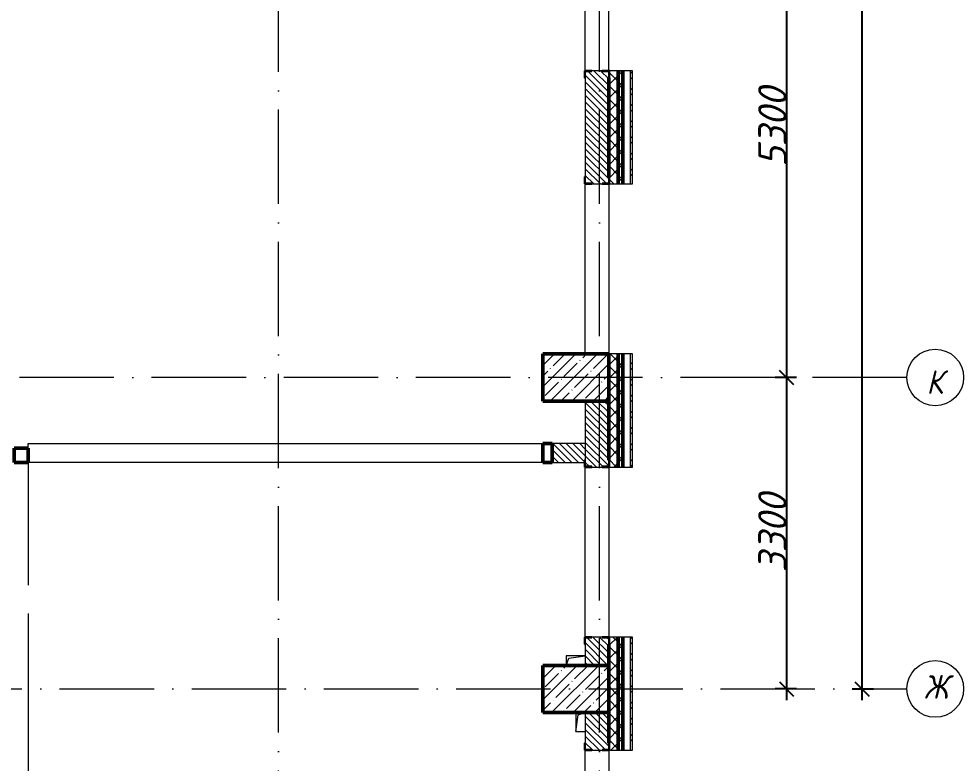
# Model space of a CAD drawing. Header units: millimetres. Extents: x -537608 to 253996, y -217170 to 186033.
# Drawn here: x -161385 to -151444, y 96578 to 104465 of the extents above; entities that cross this region are included whole.
import ezdxf

# ---------------------------------------------------------------- set-up
doc = ezdxf.new("R2010")
doc.units = ezdxf.units.MM
doc.linetypes.add('50_200_ШТРИХ_1Т_ш5_п1_п1_', pattern=[1400, 1000, -200, 0, -200])
for name, color, linetype, lineweight in [('A-____-____-DIMS', 7, 'Continuous', 9), ('A-GENM-____-MCUT', 7, 'Continuous', 25), ('A-GENM-____-OTLN', 7, 'Continuous', 9), ('A-GENM-____-OTLN-1', 7, 'Continuous', 25), ('A-WALL-____-MCUT-2', 7, 'Continuous', 50), ('A-WALL-____-MCUT-3', 7, 'Continuous', 9), ('A-WALL-____-OTLN', 7, 'Continuous', 9), ('A-WALL-____-PATT-1', 7, 'Continuous', 9), ('A-WALL-FNSH-MCUT-1', 7, 'Continuous', 9), ('I-WALL-____-OTLN', 7, 'Continuous', 9), ('S-COLS-____-MCUT', 7, 'Continuous', 50), ('S-COLS-____-OTLN', 7, 'Continuous', 9), ('S-GRID-____-IDEN', 7, 'Continuous', 9), ('S-GRID-____-OTLN-1', 7, '50_200_ШТРИХ_1Т_ш5_п1_п1_', 9)]:
    doc.layers.add(name, color=color, linetype=linetype, lineweight=lineweight)
doc.styles.add('ISOCPEUR_I', font='isocpeui.ttf', dxfattribs={"height": 300})
doc.dimstyles.new('ISO-2_5_0_9К_БОЛЬШОЙ_ОСИ', dxfattribs={"dimscale": 304.8, "dimtxt": 248.995294, "dimasz": 0.492126, "dimexe": 0.393701, "dimexo": 0, "dimgap": 0, "dimtad": 1, "dimdec": 0, "dimzin": 0, "dimdsep": 46, "dimtxsty": 'ISOCPEUR_I', "dimblk1": 'OBLIQUE', "dimblk2": 'OBLIQUE', "dimsah": 1, "dimcen": 0.09, "dimdle": 0.393701, "dimazin": 0, "dimtfac": 1, "dimtdec": 4, "dimtix": 1, "dimtmove": 0, "dimatfit": 3, "dimfxl": 1, "dimtvp": 1, "dimtolj": 1, "dimtzin": 0, "dimarcsym": 2})
pattern_1 = [(45, (-178684.97, 83184.24), (-70.71068, 70.71068), []), (135, (-178684.97, 83184.24), (-70.71068, -70.71068), [])]
pattern_2 = [(135, (-178684.97, 83184.237), (-35.35534, -35.35534), [])]

# ---------------------------------------------------------------- blocks, each defined once
blk = doc.blocks.new('BSC_Колонна _Прямоугольная - 500х700-V125-АР1_План отверстий 3 этажа в осях 1-64_А-ГГ')
at = {"layer": 'S-COLS-____-OTLN'}
h = blk.add_hatch(dxfattribs=at)
h.set_pattern_fill('FP_148', color=256, style=0, pattern_type=2)
h.set_pattern_definition([(315, (-17481.04, 23200), (114.04925, 114.04925), []), (315, (-17481.04, 23085.95), (114.04925, 114.04925), [201.613, -40.323, 3.353, -36.97])])
h.paths.add_polyline_path([(-250, 350), (-250, -350), (250, -350), (250, 350)], flags=0)
at = {"layer": 'S-COLS-____-MCUT'}
for p, q in [((250, 350), (-250, 350)), ((-250, 350), (-250, -350)), ((250, -350), (250, 350)), ((-250, -350), (250, -350))]:
    blk.add_line(p, q, dxfattribs=at)
blk = doc.blocks.new('BSC_Колонна _Прямоугольная - 500х700-V130-АР1_План отверстий 3 этажа в осях 1-64_А-ГГ')
at = {"layer": 'S-COLS-____-OTLN'}
h = blk.add_hatch(dxfattribs=at)
h.set_pattern_fill('FP_153', color=256, style=0, pattern_type=2)
h.set_pattern_definition([(315, (-14181.04, 23200), (114.04925, 114.04925), []), (315, (-14181.04, 23085.95), (114.04925, 114.04925), [201.613, -40.323, 3.353, -36.97])])
h.paths.add_polyline_path([(-250, 350), (-250, -350), (250, -350), (250, 350)], flags=0)
at = {"layer": 'S-COLS-____-MCUT'}
for p, q in [((250, 350), (-250, 350)), ((-250, 350), (-250, -350)), ((250, -350), (250, 350)), ((-250, -350), (250, -350))]:
    blk.add_line(p, q, dxfattribs=at)
blk = doc.blocks.new('Фахверк_СКБ_Уголок - 250_2700-27497298-АР1_План отверстий 3 этажа в осях 1-64_А-ГГ')
at = {"layer": 'A-GENM-____-MCUT'}
for p, q in [((200, 181), (125, 181)), ((125, 181), (125, 106)), ((125, 106), (131, 106)), ((131, 106), (131, 175)), ((131, 175), (200, 175)), ((200, 175), (200, 181)), ((131, -6), (125, -6)), ((125, -6), (125, -81)), ((125, -81), (200, -81)), ((131, -75), (131, -6)), ((200, -75), (131, -75)), ((200, -81), (200, -75))]:
    blk.add_line(p, q, dxfattribs=at)
blk = doc.blocks.new('AR_Отверстие прямоугольное _в плите_ - AR_Отверстие прямоугольное _в плите_-30510803-АР1_План отверстий 3 этажа в осях 1-64_А-ГГ')
at = {"layer": 'A-GENM-____-OTLN'}
for p, q in [((-50, 100), (-50, -100)), ((-25, 75), (50, 100)), ((-50, -100), (-25, 75)), ((-50, -100), (50, -100))]:
    blk.add_line(p, q, dxfattribs=at)
blk = doc.blocks.new('AR_Отверстие прямоугольное _в плите_ - AR_Отверстие прямоугольное _в плите_-30510907-АР1_План отверстий 3 этажа в осях 1-64_А-ГГ')
at = {"layer": 'A-GENM-____-OTLN'}
for p, q in [((100, 50), (-100, 50)), ((-100, 50), (-100, -50)), ((-100, -50), (-75, 25)), ((-75, 25), (100, 50))]:
    blk.add_line(p, q, dxfattribs=at)
blk = doc.blocks.new('BSC_Колонна _Прямоугольная1 - 150х150 _металл_-35283274-АР1_План отверстий 3 этажа в осях 1-64_А-ГГ')
at = {"layer": 'S-COLS-____-MCUT'}
for p, q in [((75, 75), (-75, 75)), ((-75, 75), (-75, -75)), ((75, -75), (75, 75)), ((-75, -75), (75, -75))]:
    blk.add_line(p, q, dxfattribs=at)
blk = doc.blocks.new('BSC_Колонна _Прямоугольная1 - 200х100 _металл_-35191367-АР1_План отверстий 3 этажа в осях 1-64_А-ГГ')
at = {"layer": 'S-COLS-____-MCUT'}
for p, q in [((100, 50), (-100, 50)), ((-100, 50), (-100, -50)), ((100, -50), (100, 50)), ((-100, -50), (100, -50))]:
    blk.add_line(p, q, dxfattribs=at)
blk = doc.blocks.new('Ось сетки - Круг_Ø6_00__ISO-2_5_0_9K_-25732049-АР1_План отверстий 3 этажа в осях 1-64_А-ГГ')
at = {"layer": 'S-GRID-____-IDEN'}
blk.add_circle((0, 0), 3, dxfattribs=at)
blk = doc.blocks.new('_Oblique')
at = {"color": 0, "linetype": 'ByBlock', "lineweight": -2}
blk.add_line((-0.5, -0.5), (0.5, 0.5), dxfattribs=at)
blk = doc.blocks.new('*D1174')
at = {"layer": 'A-____-____-DIMS', "color": 0, "lineweight": -2, "transparency": 16777216}
for p, q in [((-153252.4, 106085.3), (-153252.4, 100545.3)), ((-153146.4, 105965.3), (-153372.4, 105965.3)), ((-153146.4, 100665.3), (-153372.4, 100665.3))]:
    blk.add_line(p, q, dxfattribs=at)
at = {"layer": 'Defpoints', "color": 0, "transparency": 16777216}
for p in [(-153146.4, 105965.3), (-153252.4, 100665.3), (-153146.4, 100665.3)]:
    blk.add_point(p, dxfattribs=at)
at = {"layer": 'A-____-____-DIMS', "color": 0, "lineweight": -2, "transparency": 16777216, "xscale": 150, "yscale": 150, "zscale": 150}
for p, rotation in [((-153252.4, 105965.3), 90), ((-153252.4, 100665.3), 270)]:
    blk.add_blockref('_Oblique', p, dxfattribs=dict(at, rotation=rotation))
at = {"layer": 'A-____-____-DIMS', "color": 0, "transparency": 16777216, "insert": (-153402.4, 103315.3), "char_height": 300, "width": 758.478, "attachment_point": 5, "rotation": 90, "style": 'ISOCPEUR_I'}
blk.add_mtext('\\A1;5300', dxfattribs=at)
blk = doc.blocks.new('*D1175')
at = {"layer": 'A-____-____-DIMS', "color": 0, "lineweight": -2, "transparency": 16777216}
for p, q in [((-153252.4, 100785.3), (-153252.4, 97245.3)), ((-153146.4, 100665.3), (-153372.4, 100665.3)), ((-153146.4, 97365.3), (-153372.4, 97365.3))]:
    blk.add_line(p, q, dxfattribs=at)
at = {"layer": 'Defpoints', "color": 0, "transparency": 16777216}
for p in [(-153146.4, 100665.3), (-153252.4, 97365.3), (-153146.4, 97365.3)]:
    blk.add_point(p, dxfattribs=at)
at = {"layer": 'A-____-____-DIMS', "color": 0, "lineweight": -2, "transparency": 16777216, "xscale": 150, "yscale": 150, "zscale": 150}
for p, rotation in [((-153252.4, 100665.3), 90), ((-153252.4, 97365.3), 270)]:
    blk.add_blockref('_Oblique', p, dxfattribs=dict(at, rotation=rotation))
at = {"layer": 'A-____-____-DIMS', "color": 0, "transparency": 16777216, "insert": (-153402.4, 99015.3), "char_height": 300, "width": 758.478, "attachment_point": 5, "rotation": 90, "style": 'ISOCPEUR_I'}
blk.add_mtext('\\A1;3300', dxfattribs=at)
blk = doc.blocks.new('*D1176')
at = {"layer": 'A-____-____-DIMS', "color": 0, "lineweight": -2, "transparency": 16777216}
for p, q in [((-152452.4, 97245.3), (-152452.4, 130935.3)), ((-152558.5, 130815.3), (-152332.4, 130815.3)), ((-152558.5, 97365.3), (-152332.4, 97365.3))]:
    blk.add_line(p, q, dxfattribs=at)
at = {"layer": 'Defpoints', "color": 0, "transparency": 16777216}
for p in [(-152558.5, 130815.3), (-152452.4, 130815.3), (-152558.5, 97365.3)]:
    blk.add_point(p, dxfattribs=at)
at = {"layer": 'A-____-____-DIMS', "color": 0, "lineweight": -2, "transparency": 16777216, "xscale": 150, "yscale": 150, "zscale": 150}
for p, rotation in [((-152452.4, 130815.3), 90), ((-152452.4, 97365.3), 270)]:
    blk.add_blockref('_Oblique', p, dxfattribs=dict(at, rotation=rotation))
at = {"layer": 'A-____-____-DIMS', "color": 0, "transparency": 16777216, "insert": (-152602.4, 114090.3), "char_height": 300, "width": 971.082, "attachment_point": 5, "rotation": 90, "style": 'ISOCPEUR_I'}
blk.add_mtext('\\A1;33450', dxfattribs=at)

msp = doc.modelspace()

# ---------------------------------------------------------------- hatches: boundary and pattern name
at = {"layer": 'A-WALL-____-PATT-1'}
h = msp.add_hatch(dxfattribs=at)
h.set_pattern_fill('FP_1', color=256, style=0, pattern_type=2)
h.set_pattern_definition(pattern_1)
h.paths.add_polyline_path([(-155034.9702, 92715.2788), (-155034.9702, 94915.2788), (-155128.9702, 94915.2788), (-155128.9702, 94840.2788), (-155134.9702, 94840.2788), (-155134.9702, 92715.2788)], flags=0)
h.paths.add_polyline_path([(-155034.9702, 96715.2788), (-155034.9702, 97915.2788), (-155128.9702, 97915.2788), (-155128.9702, 97840.2788), (-155134.9702, 97840.2788), (-155134.9702, 96790.2788), (-155128.9702, 96790.2788), (-155128.9702, 96715.2788)], flags=0)
h.paths.add_polyline_path([(-155034.9702, 99715.2788), (-155034.9702, 100915.2788), (-155134.9702, 100915.2788), (-155134.9702, 99790.2788), (-155128.9702, 99790.2788), (-155128.9702, 99715.2788)], flags=0)
h.paths.add_polyline_path([(-155034.9702, 102715.2788), (-155034.9702, 103915.2788), (-155128.9702, 103915.2788), (-155128.9702, 103840.2788), (-155134.9702, 103840.2788), (-155134.9702, 102790.2788), (-155128.9702, 102790.2788), (-155128.9702, 102715.2788)], flags=0)
h.paths.add_polyline_path([(-155134.9702, 105715.2788), (-155034.9702, 105715.2788), (-155034.9702, 106915.2788), (-155128.9702, 106915.2788), (-155128.9702, 106840.2788), (-155134.9702, 106840.2788), (-155134.9702, 106215.2788)], flags=0)
h.paths.add_polyline_path([(-155128.9702, 108715.2788), (-155034.9702, 108715.2788), (-155034.9702, 109915.2788), (-155134.9702, 109915.2788), (-155134.9702, 108790.2788), (-155128.9702, 108790.2788), (-155128.9702, 108721.2788)], flags=0)
h.paths.add_polyline_path([(-155128.9702, 111715.2788), (-155034.9702, 111715.2788), (-155034.9702, 112915.2788), (-155128.9702, 112915.2788), (-155128.9702, 112840.2788), (-155134.9702, 112840.2788), (-155134.9702, 111790.2788), (-155128.9702, 111790.2788), (-155128.9702, 111721.2788)], flags=0)
h.paths.add_polyline_path([(-155128.9702, 114715.2788), (-155034.9702, 114715.2788), (-155034.9702, 115915.2788), (-155134.9702, 115915.2788), (-155134.9702, 114790.2788), (-155128.9702, 114790.2788), (-155128.9702, 114721.2788)], flags=0)
h.paths.add_polyline_path([(-155034.9702, 117715.2788), (-155034.9702, 118915.2788), (-155128.9702, 118915.2788), (-155128.9702, 118840.2788), (-155134.9702, 118840.2788), (-155134.9702, 117790.2788), (-155128.9702, 117790.2788), (-155128.9702, 117715.2788)], flags=0)
h.paths.add_polyline_path([(-155128.9702, 120715.2788), (-155034.9702, 120715.2788), (-155034.9702, 121915.2788), (-155134.9702, 121915.2788), (-155134.9702, 120790.2788), (-155128.9702, 120790.2788), (-155128.9702, 120721.2788)], flags=0)
h.paths.add_polyline_path([(-155034.9702, 123715.2788), (-155034.9702, 124965.2788), (-155128.9702, 124965.2788), (-155128.9702, 124890.2788), (-155134.9702, 124890.2788), (-155134.9702, 123790.2788), (-155128.9702, 123790.2788), (-155128.9702, 123715.2788)], flags=0)
h.paths.add_polyline_path([(-155034.9702, 126765.2788), (-155034.9702, 130915.2788), (-155134.9702, 130915.2788), (-155134.9702, 126765.2788)], flags=0)
h = msp.add_hatch(dxfattribs=at)
h.set_pattern_fill('FP_1', color=256, style=0, pattern_type=2)
h.set_pattern_definition(pattern_1)
h.paths.add_polyline_path([(-154984.9702, 92715.2788), (-154984.9702, 94915.2788), (-155034.9702, 94915.2788), (-155034.9702, 92715.2788)], flags=0)
h.paths.add_polyline_path([(-154984.9702, 96715.2788), (-154984.9702, 97915.2788), (-155034.9702, 97915.2788), (-155034.9702, 96715.2788)], flags=0)
h.paths.add_polyline_path([(-154984.9702, 99715.2788), (-154984.9702, 100915.2788), (-155034.9702, 100915.2788), (-155034.9702, 99715.2788)], flags=0)
h.paths.add_polyline_path([(-154984.9702, 102715.2788), (-154984.9702, 103915.2788), (-155034.9702, 103915.2788), (-155034.9702, 102715.2788)], flags=0)
h.paths.add_polyline_path([(-154984.9702, 105715.2788), (-154984.9702, 106915.2788), (-155034.9702, 106915.2788), (-155034.9702, 105715.2788)], flags=0)
h.paths.add_polyline_path([(-155034.9702, 108715.2788), (-154984.9702, 108715.2788), (-154984.9702, 109915.2788), (-155034.9702, 109915.2788), (-155034.9702, 109719.2014)], flags=0)
h.paths.add_polyline_path([(-155034.9702, 111715.2788), (-154984.9702, 111715.2788), (-154984.9702, 112915.2788), (-155034.9702, 112915.2788)], flags=0)
h.paths.add_polyline_path([(-154984.9702, 114715.2788), (-154984.9702, 115915.2788), (-155034.9702, 115915.2788), (-155034.9702, 114715.2788)], flags=0)
h.paths.add_polyline_path([(-155034.9702, 117715.2788), (-154984.9702, 117715.2788), (-154984.9702, 118915.2788), (-155034.9702, 118915.2788), (-155034.9702, 118319.5052)], flags=0)
h.paths.add_polyline_path([(-155034.9702, 120715.2788), (-154984.9702, 120715.2788), (-154984.9702, 121915.2788), (-155034.9702, 121915.2788), (-155034.9702, 121759.6267)], flags=0)
h.paths.add_polyline_path([(-154984.9702, 123715.2788), (-154984.9702, 124965.2788), (-155034.9702, 124965.2788), (-155034.9702, 123715.2788)], flags=0)
h.paths.add_polyline_path([(-154984.9702, 126765.2788), (-154984.9702, 130915.2788), (-155034.9702, 130915.2788), (-155034.9702, 126765.2788)], flags=0)
h = msp.add_hatch(dxfattribs=at)
h.set_pattern_fill('FP_3', color=256, style=0, pattern_type=2)
h.set_pattern_definition([(45, (-178684.97, 83184.24), (-85.5366, 85.5366), []), (45, (-178627.95, 83184.24), (-85.5366, 85.5366), [])])
h.paths.add_polyline_path([(-154904.9702, 92905.2788), (-154884.9702, 92905.2788), (-154884.9702, 94915.2788), (-154904.9702, 94915.2788), (-154904.9702, 92948.6091)], flags=0)
h.paths.add_polyline_path([(-154884.9702, 96715.2788), (-154884.9702, 97915.2788), (-154904.9702, 97915.2788), (-154904.9702, 96715.2788)], flags=0)
h.paths.add_polyline_path([(-154884.9702, 99715.2788), (-154884.9702, 100915.2788), (-154904.9702, 100915.2788), (-154904.9702, 99715.2788)], flags=0)
h.paths.add_polyline_path([(-154884.9702, 102715.2788), (-154884.9702, 103915.2788), (-154904.9702, 103915.2788), (-154904.9702, 102715.2788)], flags=0)
h.paths.add_polyline_path([(-154904.9702, 105715.2788), (-154884.9702, 105715.2788), (-154884.9702, 106915.2788), (-154904.9702, 106915.2788)], flags=0)
h.paths.add_polyline_path([(-154884.9702, 108715.2788), (-154884.9702, 109915.2788), (-154904.9702, 109915.2788), (-154904.9702, 108715.2788)], flags=0)
h.paths.add_polyline_path([(-154884.9702, 111715.2788), (-154884.9702, 112915.2788), (-154904.9702, 112915.2788), (-154904.9702, 111715.2788)], flags=0)
h.paths.add_polyline_path([(-154904.9702, 114715.2788), (-154884.9702, 114715.2788), (-154884.9702, 115915.2788), (-154904.9702, 115915.2788), (-154904.9702, 114879.3837)], flags=0)
h.paths.add_polyline_path([(-154884.9702, 117715.2788), (-154884.9702, 118915.2788), (-154904.9702, 118915.2788), (-154904.9702, 117715.2788)], flags=0)
h.paths.add_polyline_path([(-154884.9702, 120715.2788), (-154884.9702, 121915.2788), (-154904.9702, 121915.2788), (-154904.9702, 120715.2788)], flags=0)
h.paths.add_polyline_path([(-154904.9702, 123715.2788), (-154884.9702, 123715.2788), (-154884.9702, 124735.2788), (-154904.9702, 124735.2788), (-154904.9702, 124339.7178)], flags=0)
h = msp.add_hatch(dxfattribs=at)
h.set_pattern_fill('FP_6', color=256, style=0, pattern_type=2)
h.set_pattern_definition(pattern_2)
h.paths.add_polyline_path([(-155203.9702, 102715.2788), (-155203.9702, 102721.2788), (-155134.9702, 102721.2788), (-155134.9702, 103909.2788), (-155203.9702, 103909.2788), (-155203.9702, 103915.2788), (-155315.9702, 103915.2788), (-155315.9702, 103909.2788), (-155384.9702, 103909.2788), (-155384.9702, 102721.2788), (-155315.9702, 102721.2788), (-155315.9702, 102715.2788)], flags=0)
h = msp.add_hatch(dxfattribs=at)
h.set_pattern_fill('FP_6', color=256, style=0, pattern_type=2)
h.set_pattern_definition(pattern_2)
h.paths.add_polyline_path([(-155384.9702, 97615.2788), (-155134.9702, 97615.2788), (-155134.9702, 97909.2788), (-155203.9702, 97909.2788), (-155203.9702, 97915.2788), (-155315.9702, 97915.2788), (-155315.9702, 97909.2788), (-155384.9702, 97909.2788), (-155384.9702, 97678.7762)], flags=0)
h.paths.add_polyline_path([(-155203.9702, 99715.2788), (-155203.9702, 99721.2788), (-155134.9702, 99721.2788), (-155134.9702, 100415.2788), (-155384.9702, 100415.2788), (-155384.9702, 99721.2788), (-155315.9702, 99721.2788), (-155315.9702, 99715.2788)], flags=0)
h = msp.add_hatch(dxfattribs=at)
h.set_pattern_fill('FP_6', color=256, style=0, pattern_type=2)
h.set_pattern_definition(pattern_2)
h.paths.add_polyline_path([(-155734.9702, 99765.2788), (-155390.9702, 99765.2788), (-155390.9702, 99790.2788), (-155384.9702, 99790.2788), (-155384.9702, 99965.2788), (-155734.9702, 99965.2788)], flags=0)
h = msp.add_hatch(dxfattribs=at)
h.set_pattern_fill('FP_6', color=256, style=0, pattern_type=2)
h.set_pattern_definition(pattern_2)
h.paths.add_polyline_path([(-155279.7453, 93215.2788), (-155134.9702, 93215.2788), (-155134.9702, 94909.2788), (-155203.9702, 94909.2788), (-155203.9702, 94915.2788), (-155315.9702, 94915.2788), (-155315.9702, 94909.2788), (-155384.9702, 94909.2788), (-155384.9702, 93215.2788)], flags=0)
h.paths.add_polyline_path([(-155203.9702, 96715.2788), (-155203.9702, 96721.2788), (-155134.9702, 96721.2788), (-155134.9702, 97115.2788), (-155384.9702, 97115.2788), (-155384.9702, 96721.2788), (-155315.9702, 96721.2788), (-155315.9702, 96715.2788)], flags=0)

# ---------------------------------------------------------------- linework, layer by layer
at = {"layer": 'A-WALL-____-MCUT-2'}
for p, q in [((-155034.9702, 102715.2788), (-155034.9702, 103915.2788)), ((-154984.9702, 102715.2788), (-154984.9702, 103915.2788)), ((-155134.9702, 103840.2788), (-155134.9702, 102790.2788)), ((-155034.9702, 99715.2788), (-155034.9702, 100915.2788)), ((-154984.9702, 99715.2788), (-154984.9702, 100915.2788)), ((-155134.9702, 100415.2788), (-155134.9702, 99790.2788)), ((-155034.9702, 96715.2788), (-155034.9702, 97915.2788)), ((-154984.9702, 96715.2788), (-154984.9702, 97915.2788)), ((-155134.9702, 97840.2788), (-155134.9702, 97615.2788)), ((-155134.9702, 97115.2788), (-155134.9702, 96790.2788))]:
    msp.add_line(p, q, dxfattribs=at)
at = {"layer": 'A-WALL-____-MCUT-3'}
for p, q in [((-155203.9702, 103915.2788), (-155315.9702, 103915.2788)), ((-154904.9702, 103915.2788), (-155128.9702, 103915.2788)), ((-154904.9702, 102715.2788), (-154904.9702, 103915.2788)), ((-155384.9702, 103840.2788), (-155384.9702, 102790.2788)), ((-155315.9702, 102715.2788), (-155203.9702, 102715.2788)), ((-155128.9702, 102715.2788), (-154904.9702, 102715.2788)), ((-154904.9702, 100915.2788), (-155134.9702, 100915.2788)), ((-154904.9702, 99715.2788), (-154904.9702, 100915.2788)), ((-155384.9702, 100415.2788), (-155384.9702, 99790.2788)), ((-155384.9702, 99965.2788), (-155734.9702, 99965.2788)), ((-155734.9702, 99765.2788), (-155390.9702, 99765.2788)), ((-155315.9702, 99715.2788), (-155203.9702, 99715.2788)), ((-155128.9702, 99715.2788), (-154904.9702, 99715.2788)), ((-155203.9702, 97915.2788), (-155315.9702, 97915.2788)), ((-154904.9702, 97915.2788), (-155128.9702, 97915.2788)), ((-154904.9702, 96715.2788), (-154904.9702, 97915.2788)), ((-155384.9702, 97840.2788), (-155384.9702, 97615.2788)), ((-155384.9702, 97115.2788), (-155384.9702, 96790.2788)), ((-155315.9702, 96715.2788), (-155203.9702, 96715.2788)), ((-155128.9702, 96715.2788), (-154904.9702, 96715.2788))]:
    msp.add_line(p, q, dxfattribs=at)
at = {"layer": 'A-WALL-____-OTLN'}
for p, q in [((-155384.9702, 103915.2788), (-155384.9702, 105715.2788)), ((-155134.9702, 103915.2788), (-155134.9702, 105715.2788)), ((-155384.9702, 100915.2788), (-155384.9702, 102715.2788)), ((-155134.9702, 102715.2788), (-155134.9702, 100915.2788)), ((-155384.9702, 97915.2788), (-155384.9702, 99715.2788)), ((-155134.9702, 99715.2788), (-155134.9702, 97915.2788)), ((-155134.9702, 97915.2788), (-155134.9702, 97915.2788)), ((-155384.9702, 94915.2788), (-155384.9702, 96715.2788)), ((-155134.9702, 96715.2788), (-155134.9702, 94915.2788))]:
    msp.add_line(p, q, dxfattribs=at)
at = {"layer": 'A-WALL-FNSH-MCUT-1'}
for p, q in [((-154884.9702, 103915.2788), (-154904.9702, 103915.2788)), ((-154884.9702, 102715.2788), (-154884.9702, 103915.2788)), ((-154904.9702, 102715.2788), (-154884.9702, 102715.2788)), ((-154884.9702, 100915.2788), (-154904.9702, 100915.2788)), ((-154884.9702, 99715.2788), (-154884.9702, 100915.2788)), ((-154904.9702, 99715.2788), (-154884.9702, 99715.2788)), ((-154884.9702, 97915.2788), (-154904.9702, 97915.2788)), ((-154884.9702, 96715.2788), (-154884.9702, 97915.2788)), ((-154904.9702, 96715.2788), (-154884.9702, 96715.2788))]:
    msp.add_line(p, q, dxfattribs=at)
at = {"layer": 'I-WALL-____-OTLN'}
for p, q in [((-161284.9702, 99915.2788), (-161284.9702, 99965.2788)), ((-161284.9702, 99965.2788), (-155834.9702, 99965.2788)), ((-155834.9702, 99765.2788), (-161284.9702, 99765.2788)), ((-161284.9702, 99765.2788), (-161284.9702, 98465.2788)), ((-161284.9702, 98165.2788), (-161284.9702, 95065.2788))]:
    msp.add_line(p, q, dxfattribs=at)
at = {"layer": 'S-GRID-____-OTLN-1'}
for p, q in [((-158634.9702, 78701.6305), (-158634.9702, 133065.1964)), ((-155234.9702, 78701.6305), (-155234.9702, 133065.1964)), ((-151977.231, 100665.2788), (-183353.7404, 100665.2788)), ((-183353.7404, 97365.2788), (-151977.231, 97365.2788))]:
    msp.add_line(p, q, dxfattribs=at)

# ---------------------------------------------------------------- block references
at = {"layer": 'A-GENM-____-OTLN'}
for name, p in [('AR_Отверстие прямоугольное _в плите_ - AR_Отверстие прямоугольное _в плите_-30510907-АР1_План отверстий 3 этажа в осях 1-64_А-ГГ', (-155484.9702, 97665.2788)), ('AR_Отверстие прямоугольное _в плите_ - AR_Отверстие прямоугольное _в плите_-30510803-АР1_План отверстий 3 этажа в осях 1-64_А-ГГ', (-155434.9702, 97015.2788))]:
    msp.add_blockref(name, p, dxfattribs=at)
at = {"layer": 'A-GENM-____-OTLN-1'}
for p, rotation in [((-155309.9702, 104040.2788), 269.9999999999999), ((-155209.9702, 102590.2788), 89.99999999999991), ((-155209.9702, 99590.2788), 89.99999999999991), ((-155309.9702, 98040.2788), 269.9999999999999), ((-155209.9702, 96590.2788), 89.99999999999991)]:
    msp.add_blockref('Фахверк_СКБ_Уголок - 250_2700-27497298-АР1_План отверстий 3 этажа в осях 1-64_А-ГГ', p, dxfattribs=dict(at, rotation=rotation))
at = {"layer": 'S-COLS-____-OTLN'}
for name, p, rotation in [('BSC_Колонна _Прямоугольная - 500х700-V125-АР1_План отверстий 3 этажа в осях 1-64_А-ГГ', (-155484.9702, 100665.2788), 89.9999999999999), ('BSC_Колонна _Прямоугольная1 - 150х150 _металл_-35283274-АР1_План отверстий 3 этажа в осях 1-64_А-ГГ', (-161359.9702, 99840.2788), 270.0000000000001), ('BSC_Колонна _Прямоугольная1 - 200х100 _металл_-35191367-АР1_План отверстий 3 этажа в осях 1-64_А-ГГ', (-155784.9702, 99865.2788), 270.0000000000001), ('BSC_Колонна _Прямоугольная - 500х700-V130-АР1_План отверстий 3 этажа в осях 1-64_А-ГГ', (-155484.9702, 97365.2788), 89.9999999999999)]:
    msp.add_blockref(name, p, dxfattribs=dict(at, rotation=rotation))
at = {"layer": 'S-GRID-____-IDEN', "xscale": 99.99999999999993, "yscale": 99.99999999999993, "zscale": 99.99999999999993}
for p, rotation in [((-151677.231, 100665.2788), 89.9999999999998), ((-151677.231, 97365.2788), 269.9999999999996)]:
    msp.add_blockref('Ось сетки - Круг_Ø6_00__ISO-2_5_0_9K_-25732049-АР1_План отверстий 3 этажа в осях 1-64_А-ГГ', p, dxfattribs=dict(at, rotation=rotation))

# ---------------------------------------------------------------- texts
at = {"layer": 'S-GRID-____-IDEN', "char_height": 250, "attachment_point": 1, "style": 'ISOCPEUR_I'}
for s, insert, width in [('\\fISOCPEUR|b0|i1|c204|p34|;\\W.9;К', (-151770.0515, 100741.3547), 223.670812), ('\\fISOCPEUR|b0|i1|c204|p34|;\\W.9;Ж', (-151799.0605, 97511.9113), 281.392312)]:
    msp.add_mtext(s, dxfattribs=dict(at, insert=insert, width=width))

# ---------------------------------------------------------------- dimensions: what is measured, and where the dimension line sits
at = {"layer": 'A-____-____-DIMS'}
for base, p1, p2, override, picture, middle in [((-152452.4369, 130815.2788), (-152558.5029, 97365.2788), (-152558.5029, 130815.2788), {"dimpost": '<>', "dimfxl": 33450}, '*D1176', (-152602.4369, 114090.2788)), ((-153252.4369, 100665.2788), (-153146.3709, 105965.2788), (-153146.3709, 100665.2788), {"dimpost": '<>', "dimfxl": 5300}, '*D1174', (-153402.4369, 103315.2788)), ((-153252.4369, 97365.2788), (-153146.3709, 100665.2788), (-153146.3709, 97365.2788), {"dimpost": '<>', "dimfxl": 3300}, '*D1175', (-153402.4369, 99015.2788))]:
    dim = msp.add_linear_dim(base=base, p1=p1, p2=p2, angle=90, dimstyle='ISO-2_5_0_9К_БОЛЬШОЙ_ОСИ', override=override, dxfattribs=at)
    dim.commit()
    dim.dimension.update_dxf_attribs({"geometry": picture, "text_midpoint": middle})

doc.saveas('drawing.dxf')
